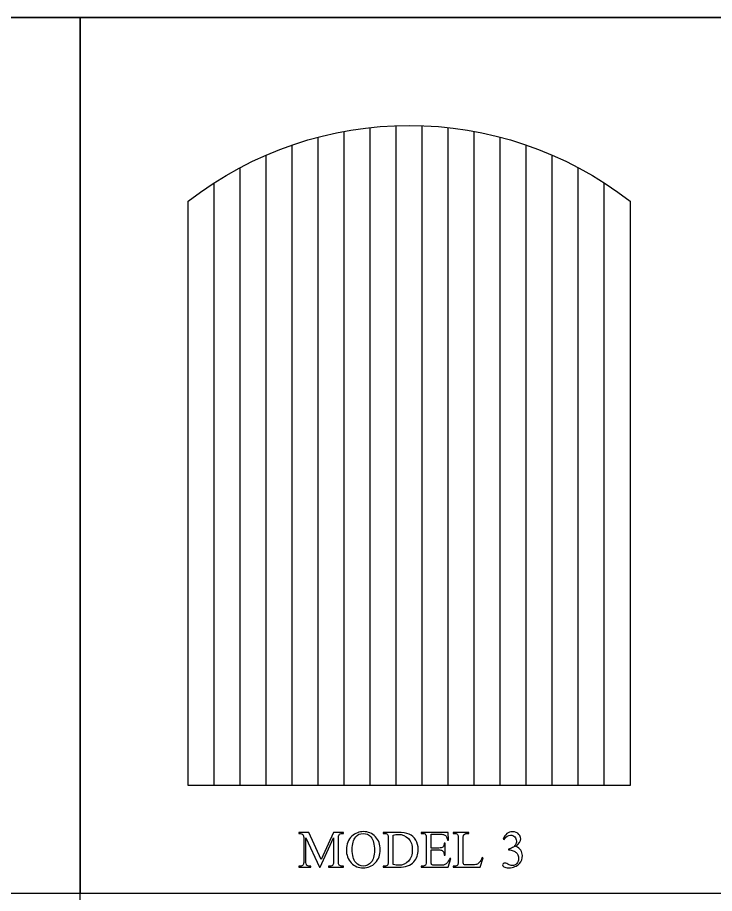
# Model space of a CAD drawing. Header units: millimetres. Extents: x 2553 to 3943, y 1218 to 3318.
# Drawn here: x 3215.3 to 3583.4, y 2605.7 to 3068.2 of the extents above; entities that cross this region are included whole.
import ezdxf

# ---------------------------------------------------------------- set-up
doc = ezdxf.new("R2010")
doc.units = ezdxf.units.MM
doc.layers.add('Katman 1', color=7, linetype='Continuous')

msp = doc.modelspace()

# ---------------------------------------------------------------- linework, layer by layer
for p, q in [((3943.43, 3068.25), (2553.43, 3068.25)), ((3248.43, 1218.25), (3248.43, 3068.25)), ((3943.43, 2605.75), (2553.43, 2605.75))]:
    msp.add_line(p, q)
at = {"color": 6}
for p, q in [((3415.31, 2662.75), (3415.31, 3011.12)), ((3429.05, 2662.75), (3429.05, 3011.12)), ((3387.84, 2662.75), (3387.84, 3008.12)), ((3401.58, 2662.75), (3401.58, 3010.13)), ((3442.78, 2662.75), (3442.78, 3010.13)), ((3456.52, 2662.75), (3456.52, 3008.12)), ((3374.11, 2662.75), (3374.11, 3005.08)), ((3470.25, 2662.75), (3470.25, 3005.08)), ((3360.37, 2662.75), (3360.37, 3000.93)), ((3483.99, 2662.75), (3483.99, 3000.93)), ((3346.63, 2662.75), (3346.63, 2995.62)), ((3497.72, 2662.75), (3497.72, 2995.62)), ((3332.9, 2662.75), (3332.9, 2989.01)), ((3511.46, 2662.75), (3511.46, 2989.01)), ((3319.16, 2662.75), (3319.16, 2980.97)), ((3525.19, 2662.75), (3525.19, 2980.97))]:
    msp.add_line(p, q, dxfattribs=at)
for points in [[(2900.93, 3068.25), (3248.43, 3068.25), (3248.43, 2605.75), (2900.93, 2605.75)], [(3248.43, 3068.25), (3595.93, 3068.25), (3595.93, 2605.75), (3248.43, 2605.75)]]:
    msp.add_lwpolyline(points, close=True)
msp.add_lwpolyline([(3538.93, 2971.25), (3538.93, 2662.75), (3305.43, 2662.75), (3305.43, 2971.25, -0.342612)], format="xyb", close=True, dxfattribs=at)
at = {"layer": 'Katman 1', "color": 250}
for points, knots in [([(3374.71, 2619.65), (3374.71, 2619.65), (3367.63, 2635.08), (3367.63, 2635.08), (3367.63, 2635.08), (3367.63, 2622.83), (3367.63, 2622.83), (3367.63, 2621.7), (3367.75, 2620.99), (3368, 2620.71), (3368.34, 2620.33), (3368.87, 2620.14), (3369.6, 2620.14), (3369.6, 2620.14), (3370.26, 2620.14), (3370.26, 2620.14), (3370.26, 2620.14), (3370.26, 2619.65), (3370.26, 2619.65), (3370.26, 2619.65), (3363.81, 2619.65), (3363.81, 2619.65), (3363.81, 2619.65), (3363.81, 2620.14), (3363.81, 2620.14), (3363.81, 2620.14), (3364.47, 2620.14), (3364.47, 2620.14), (3365.25, 2620.14), (3365.81, 2620.38), (3366.14, 2620.85), (3366.34, 2621.14), (3366.44, 2621.8), (3366.44, 2622.83), (3366.44, 2622.83), (3366.44, 2634.81), (3366.44, 2634.81), (3366.44, 2635.62), (3366.35, 2636.21), (3366.17, 2636.57), (3366.04, 2636.83), (3365.8, 2637.05), (3365.46, 2637.23), (3365.12, 2637.41), (3364.57, 2637.49), (3363.81, 2637.49), (3363.81, 2637.49), (3363.81, 2637.99), (3363.81, 2637.99), (3363.81, 2637.99), (3369.07, 2637.99), (3369.07, 2637.99), (3369.07, 2637.99), (3375.68, 2623.65), (3375.68, 2623.65), (3375.68, 2623.65), (3382.24, 2637.99), (3382.24, 2637.99), (3382.24, 2637.99), (3387.44, 2637.99), (3387.44, 2637.99), (3387.44, 2637.99), (3387.44, 2637.49), (3387.44, 2637.49), (3387.44, 2637.49), (3386.8, 2637.49), (3386.8, 2637.49), (3386, 2637.49), (3385.45, 2637.26), (3385.11, 2636.79), (3384.92, 2636.5), (3384.81, 2635.84), (3384.81, 2634.81), (3384.81, 2634.81), (3384.81, 2622.83), (3384.81, 2622.83), (3384.81, 2621.7), (3384.94, 2620.99), (3385.2, 2620.71), (3385.53, 2620.33), (3386.07, 2620.14), (3386.8, 2620.14), (3386.8, 2620.14), (3387.44, 2620.14), (3387.44, 2620.14), (3387.44, 2620.14), (3387.44, 2619.65), (3387.44, 2619.65), (3387.44, 2619.65), (3379.58, 2619.65), (3379.58, 2619.65), (3379.58, 2619.65), (3379.58, 2620.14), (3379.58, 2620.14), (3379.58, 2620.14), (3380.24, 2620.14), (3380.24, 2620.14), (3381.04, 2620.14), (3381.59, 2620.38), (3381.91, 2620.85), (3382.11, 2621.14), (3382.21, 2621.8), (3382.21, 2622.83), (3382.21, 2622.83), (3382.21, 2635.08), (3382.21, 2635.08), (3382.21, 2635.08), (3375.16, 2619.65), (3375.16, 2619.65), (3375.16, 2619.65), (3374.71, 2619.65), (3374.71, 2619.65)], [0, 0, 0, 0, 0.027027, 0.027027, 0.027027, 0.054054, 0.054054, 0.054054, 0.081081, 0.081081, 0.081081, 0.108108, 0.108108, 0.108108, 0.135135, 0.135135, 0.135135, 0.162162, 0.162162, 0.162162, 0.189189, 0.189189, 0.189189, 0.216216, 0.216216, 0.216216, 0.243243, 0.243243, 0.243243, 0.27027, 0.27027, 0.27027, 0.297297, 0.297297, 0.297297, 0.324324, 0.324324, 0.324324, 0.351351, 0.351351, 0.351351, 0.378378, 0.378378, 0.378378, 0.405405, 0.405405, 0.405405, 0.432432, 0.432432, 0.432432, 0.459459, 0.459459, 0.459459, 0.486486, 0.486486, 0.486486, 0.513514, 0.513514, 0.513514, 0.540541, 0.540541, 0.540541, 0.567568, 0.567568, 0.567568, 0.594595, 0.594595, 0.594595, 0.621622, 0.621622, 0.621622, 0.648649, 0.648649, 0.648649, 0.675676, 0.675676, 0.675676, 0.702703, 0.702703, 0.702703, 0.72973, 0.72973, 0.72973, 0.756757, 0.756757, 0.756757, 0.783784, 0.783784, 0.783784, 0.810811, 0.810811, 0.810811, 0.837838, 0.837838, 0.837838, 0.864865, 0.864865, 0.864865, 0.891892, 0.891892, 0.891892, 0.918919, 0.918919, 0.918919, 0.945946, 0.945946, 0.945946, 0.972973, 0.972973, 0.972973, 1, 1, 1, 1]), ([(3398.11, 2638.41), (3400.49, 2638.41), (3402.55, 2637.5), (3404.29, 2635.7), (3406.03, 2633.89), (3406.9, 2631.63), (3406.9, 2628.93), (3406.9, 2626.14), (3406.02, 2623.83), (3404.27, 2621.99), (3402.51, 2620.15), (3400.39, 2619.23), (3397.89, 2619.23), (3395.38, 2619.23), (3393.26, 2620.13), (3391.54, 2621.92), (3389.83, 2623.72), (3388.97, 2626.04), (3388.97, 2628.89), (3388.97, 2631.8), (3389.96, 2634.17), (3391.94, 2636.01), (3393.66, 2637.61), (3395.72, 2638.41), (3398.11, 2638.41)], [0, 0, 0, 0, 0.125, 0.125, 0.125, 0.25, 0.25, 0.25, 0.375, 0.375, 0.375, 0.5, 0.5, 0.5, 0.625, 0.625, 0.625, 0.75, 0.75, 0.75, 0.875, 0.875, 0.875, 1, 1, 1, 1]), ([(3397.85, 2637.44), (3396.22, 2637.44), (3394.9, 2636.83), (3393.92, 2635.61), (3392.69, 2634.1), (3392.07, 2631.88), (3392.07, 2628.95), (3392.07, 2625.96), (3392.71, 2623.65), (3393.98, 2622.04), (3394.96, 2620.81), (3396.26, 2620.2), (3397.87, 2620.2), (3399.59, 2620.2), (3401, 2620.87), (3402.12, 2622.21), (3403.24, 2623.56), (3403.8, 2625.68), (3403.8, 2628.57), (3403.8, 2631.71), (3403.18, 2634.06), (3401.95, 2635.6), (3400.96, 2636.83), (3399.6, 2637.44), (3397.85, 2637.44)], [0, 0, 0, 0, 0.125, 0.125, 0.125, 0.25, 0.25, 0.25, 0.375, 0.375, 0.375, 0.5, 0.5, 0.5, 0.625, 0.625, 0.625, 0.75, 0.75, 0.75, 0.875, 0.875, 0.875, 1, 1, 1, 1]), ([(3408.45, 2619.65), (3408.45, 2619.65), (3408.45, 2620.14), (3408.45, 2620.14), (3408.45, 2620.14), (3409.14, 2620.14), (3409.14, 2620.14), (3409.92, 2620.14), (3410.47, 2620.39), (3410.79, 2620.89), (3410.99, 2621.18), (3411.08, 2621.85), (3411.08, 2622.88), (3411.08, 2622.88), (3411.08, 2634.75), (3411.08, 2634.75), (3411.08, 2635.9), (3410.96, 2636.61), (3410.7, 2636.9), (3410.35, 2637.3), (3409.83, 2637.49), (3409.14, 2637.49), (3409.14, 2637.49), (3408.45, 2637.49), (3408.45, 2637.49), (3408.45, 2637.49), (3408.45, 2637.99), (3408.45, 2637.99), (3408.45, 2637.99), (3415.91, 2637.99), (3415.91, 2637.99), (3418.65, 2637.99), (3420.74, 2637.68), (3422.16, 2637.06), (3423.59, 2636.44), (3424.74, 2635.4), (3425.61, 2633.95), (3426.48, 2632.49), (3426.91, 2630.82), (3426.91, 2628.92), (3426.91, 2626.36), (3426.14, 2624.23), (3424.59, 2622.51), (3422.85, 2620.6), (3420.2, 2619.65), (3416.64, 2619.65), (3416.64, 2619.65), (3408.45, 2619.65), (3408.45, 2619.65)], [0, 0, 0, 0, 0.0625, 0.0625, 0.0625, 0.125, 0.125, 0.125, 0.1875, 0.1875, 0.1875, 0.25, 0.25, 0.25, 0.3125, 0.3125, 0.3125, 0.375, 0.375, 0.375, 0.4375, 0.4375, 0.4375, 0.5, 0.5, 0.5, 0.5625, 0.5625, 0.5625, 0.625, 0.625, 0.625, 0.6875, 0.6875, 0.6875, 0.75, 0.75, 0.75, 0.8125, 0.8125, 0.8125, 0.875, 0.875, 0.875, 0.9375, 0.9375, 0.9375, 1, 1, 1, 1]), ([(3413.68, 2620.99), (3414.83, 2620.74), (3415.78, 2620.61), (3416.56, 2620.61), (3418.64, 2620.61), (3420.37, 2621.35), (3421.75, 2622.82), (3423.12, 2624.29), (3423.81, 2626.28), (3423.81, 2628.79), (3423.81, 2631.32), (3423.12, 2633.32), (3421.75, 2634.78), (3420.37, 2636.24), (3418.61, 2636.97), (3416.45, 2636.97), (3415.64, 2636.97), (3414.72, 2636.84), (3413.68, 2636.58), (3413.68, 2636.58), (3413.68, 2620.99), (3413.68, 2620.99)], [0, 0, 0, 0, 0.142857, 0.142857, 0.142857, 0.285714, 0.285714, 0.285714, 0.428571, 0.428571, 0.428571, 0.571429, 0.571429, 0.571429, 0.714286, 0.714286, 0.714286, 0.857143, 0.857143, 0.857143, 1, 1, 1, 1]), ([(3433.75, 2637), (3433.75, 2637), (3433.75, 2629.75), (3433.75, 2629.75), (3433.75, 2629.75), (3437.79, 2629.75), (3437.79, 2629.75), (3438.84, 2629.75), (3439.53, 2629.9), (3439.88, 2630.22), (3440.35, 2630.63), (3440.61, 2631.36), (3440.67, 2632.4), (3440.67, 2632.4), (3441.17, 2632.4), (3441.17, 2632.4), (3441.17, 2632.4), (3441.17, 2626.01), (3441.17, 2626.01), (3441.17, 2626.01), (3440.67, 2626.01), (3440.67, 2626.01), (3440.54, 2626.9), (3440.41, 2627.48), (3440.29, 2627.73), (3440.13, 2628.05), (3439.86, 2628.3), (3439.49, 2628.48), (3439.12, 2628.66), (3438.56, 2628.75), (3437.79, 2628.75), (3437.79, 2628.75), (3433.75, 2628.75), (3433.75, 2628.75), (3433.75, 2628.75), (3433.75, 2622.7), (3433.75, 2622.7), (3433.75, 2621.89), (3433.79, 2621.39), (3433.86, 2621.22), (3433.93, 2621.04), (3434.05, 2620.9), (3434.23, 2620.8), (3434.41, 2620.69), (3434.76, 2620.64), (3435.26, 2620.64), (3435.26, 2620.64), (3438.37, 2620.64), (3438.37, 2620.64), (3439.4, 2620.64), (3440.15, 2620.72), (3440.62, 2620.86), (3441.09, 2621), (3441.54, 2621.29), (3441.97, 2621.71), (3442.53, 2622.27), (3443.1, 2623.11), (3443.68, 2624.24), (3443.68, 2624.24), (3444.24, 2624.24), (3444.24, 2624.24), (3444.24, 2624.24), (3442.66, 2619.65), (3442.66, 2619.65), (3442.66, 2619.65), (3428.52, 2619.65), (3428.52, 2619.65), (3428.52, 2619.65), (3428.52, 2620.14), (3428.52, 2620.14), (3428.52, 2620.14), (3429.17, 2620.14), (3429.17, 2620.14), (3429.6, 2620.14), (3430.01, 2620.25), (3430.4, 2620.46), (3430.69, 2620.6), (3430.89, 2620.82), (3430.99, 2621.11), (3431.1, 2621.4), (3431.15, 2621.99), (3431.15, 2622.88), (3431.15, 2622.88), (3431.15, 2634.81), (3431.15, 2634.81), (3431.15, 2635.97), (3431.03, 2636.69), (3430.8, 2636.95), (3430.47, 2637.31), (3429.93, 2637.49), (3429.17, 2637.49), (3429.17, 2637.49), (3428.52, 2637.49), (3428.52, 2637.49), (3428.52, 2637.49), (3428.52, 2637.99), (3428.52, 2637.99), (3428.52, 2637.99), (3442.66, 2637.99), (3442.66, 2637.99), (3442.66, 2637.99), (3442.85, 2633.95), (3442.85, 2633.95), (3442.85, 2633.95), (3442.33, 2633.95), (3442.33, 2633.95), (3442.14, 2634.93), (3441.93, 2635.59), (3441.7, 2635.96), (3441.47, 2636.32), (3441.13, 2636.6), (3440.68, 2636.79), (3440.32, 2636.93), (3439.69, 2637), (3438.78, 2637), (3438.78, 2637), (3433.75, 2637), (3433.75, 2637)], [0, 0, 0, 0, 0.025641, 0.025641, 0.025641, 0.051282, 0.051282, 0.051282, 0.076923, 0.076923, 0.076923, 0.102564, 0.102564, 0.102564, 0.128205, 0.128205, 0.128205, 0.153846, 0.153846, 0.153846, 0.179487, 0.179487, 0.179487, 0.205128, 0.205128, 0.205128, 0.230769, 0.230769, 0.230769, 0.25641, 0.25641, 0.25641, 0.282051, 0.282051, 0.282051, 0.307692, 0.307692, 0.307692, 0.333333, 0.333333, 0.333333, 0.358974, 0.358974, 0.358974, 0.384615, 0.384615, 0.384615, 0.410256, 0.410256, 0.410256, 0.435897, 0.435897, 0.435897, 0.461538, 0.461538, 0.461538, 0.487179, 0.487179, 0.487179, 0.512821, 0.512821, 0.512821, 0.538462, 0.538462, 0.538462, 0.564103, 0.564103, 0.564103, 0.589744, 0.589744, 0.589744, 0.615385, 0.615385, 0.615385, 0.641026, 0.641026, 0.641026, 0.666667, 0.666667, 0.666667, 0.692308, 0.692308, 0.692308, 0.717949, 0.717949, 0.717949, 0.74359, 0.74359, 0.74359, 0.769231, 0.769231, 0.769231, 0.794872, 0.794872, 0.794872, 0.820513, 0.820513, 0.820513, 0.846154, 0.846154, 0.846154, 0.871795, 0.871795, 0.871795, 0.897436, 0.897436, 0.897436, 0.923077, 0.923077, 0.923077, 0.948718, 0.948718, 0.948718, 0.974359, 0.974359, 0.974359, 1, 1, 1, 1]), ([(3460.75, 2624.71), (3460.75, 2624.71), (3461.19, 2624.61), (3461.19, 2624.61), (3461.19, 2624.61), (3459.62, 2619.65), (3459.62, 2619.65), (3459.62, 2619.65), (3445.42, 2619.65), (3445.42, 2619.65), (3445.42, 2619.65), (3445.42, 2620.14), (3445.42, 2620.14), (3445.42, 2620.14), (3446.11, 2620.14), (3446.11, 2620.14), (3446.88, 2620.14), (3447.44, 2620.39), (3447.77, 2620.9), (3447.96, 2621.18), (3448.05, 2621.85), (3448.05, 2622.88), (3448.05, 2622.88), (3448.05, 2634.75), (3448.05, 2634.75), (3448.05, 2635.9), (3447.93, 2636.61), (3447.67, 2636.9), (3447.32, 2637.3), (3446.8, 2637.49), (3446.11, 2637.49), (3446.11, 2637.49), (3445.42, 2637.49), (3445.42, 2637.49), (3445.42, 2637.49), (3445.42, 2637.99), (3445.42, 2637.99), (3445.42, 2637.99), (3453.72, 2637.99), (3453.72, 2637.99), (3453.72, 2637.99), (3453.72, 2637.49), (3453.72, 2637.49), (3452.75, 2637.5), (3452.07, 2637.42), (3451.67, 2637.23), (3451.28, 2637.04), (3451.01, 2636.8), (3450.87, 2636.52), (3450.73, 2636.24), (3450.65, 2635.55), (3450.65, 2634.48), (3450.65, 2634.48), (3450.65, 2622.91), (3450.65, 2622.91), (3450.65, 2622.16), (3450.73, 2621.65), (3450.87, 2621.37), (3450.98, 2621.17), (3451.15, 2621.03), (3451.37, 2620.94), (3451.59, 2620.85), (3452.3, 2620.81), (3453.48, 2620.81), (3453.48, 2620.81), (3454.82, 2620.81), (3454.82, 2620.81), (3456.23, 2620.81), (3457.22, 2620.91), (3457.79, 2621.12), (3458.35, 2621.32), (3458.88, 2621.69), (3459.35, 2622.22), (3459.81, 2622.74), (3460.28, 2623.58), (3460.75, 2624.71)], [0, 0, 0, 0, 0.04, 0.04, 0.04, 0.08, 0.08, 0.08, 0.12, 0.12, 0.12, 0.16, 0.16, 0.16, 0.2, 0.2, 0.2, 0.24, 0.24, 0.24, 0.28, 0.28, 0.28, 0.32, 0.32, 0.32, 0.36, 0.36, 0.36, 0.4, 0.4, 0.4, 0.44, 0.44, 0.44, 0.48, 0.48, 0.48, 0.52, 0.52, 0.52, 0.56, 0.56, 0.56, 0.6, 0.6, 0.6, 0.64, 0.64, 0.64, 0.68, 0.68, 0.68, 0.72, 0.72, 0.72, 0.76, 0.76, 0.76, 0.8, 0.8, 0.8, 0.84, 0.84, 0.84, 0.88, 0.88, 0.88, 0.92, 0.92, 0.92, 0.96, 0.96, 0.96, 1, 1, 1, 1]), ([(3471.79, 2634.48), (3472.32, 2635.71), (3472.98, 2636.67), (3473.78, 2637.34), (3474.57, 2638.01), (3475.57, 2638.35), (3476.76, 2638.35), (3478.23, 2638.35), (3479.36, 2637.88), (3480.14, 2636.92), (3480.74, 2636.21), (3481.04, 2635.45), (3481.04, 2634.64), (3481.04, 2633.31), (3480.2, 2631.93), (3478.52, 2630.51), (3479.65, 2630.06), (3480.5, 2629.44), (3481.08, 2628.62), (3481.66, 2627.8), (3481.95, 2626.84), (3481.95, 2625.73), (3481.95, 2624.14), (3481.44, 2622.77), (3480.43, 2621.61), (3479.12, 2620.1), (3477.21, 2619.34), (3474.71, 2619.34), (3473.47, 2619.34), (3472.63, 2619.49), (3472.19, 2619.8), (3471.74, 2620.11), (3471.52, 2620.44), (3471.52, 2620.79), (3471.52, 2621.05), (3471.62, 2621.28), (3471.84, 2621.48), (3472.05, 2621.67), (3472.3, 2621.78), (3472.6, 2621.78), (3472.83, 2621.78), (3473.06, 2621.74), (3473.29, 2621.67), (3473.45, 2621.62), (3473.79, 2621.45), (3474.33, 2621.17), (3474.87, 2620.88), (3475.25, 2620.71), (3475.46, 2620.66), (3475.79, 2620.55), (3476.15, 2620.5), (3476.53, 2620.5), (3477.45, 2620.5), (3478.25, 2620.86), (3478.93, 2621.57), (3479.62, 2622.28), (3479.96, 2623.13), (3479.96, 2624.1), (3479.96, 2624.81), (3479.8, 2625.51), (3479.48, 2626.18), (3479.25, 2626.69), (3478.99, 2627.07), (3478.71, 2627.33), (3478.32, 2627.69), (3477.79, 2628.02), (3477.11, 2628.31), (3476.43, 2628.6), (3475.74, 2628.75), (3475.04, 2628.75), (3475.04, 2628.75), (3474.6, 2628.75), (3474.6, 2628.75), (3474.6, 2628.75), (3474.6, 2629.17), (3474.6, 2629.17), (3475.32, 2629.26), (3476.03, 2629.51), (3476.75, 2629.94), (3477.46, 2630.36), (3477.98, 2630.87), (3478.31, 2631.46), (3478.63, 2632.06), (3478.79, 2632.71), (3478.79, 2633.42), (3478.79, 2634.35), (3478.5, 2635.1), (3477.92, 2635.67), (3477.34, 2636.24), (3476.61, 2636.53), (3475.75, 2636.53), (3474.35, 2636.53), (3473.18, 2635.77), (3472.24, 2634.26), (3472.24, 2634.26), (3471.79, 2634.48), (3471.79, 2634.48)], [0, 0, 0, 0, 0.03125, 0.03125, 0.03125, 0.0625, 0.0625, 0.0625, 0.09375, 0.09375, 0.09375, 0.125, 0.125, 0.125, 0.15625, 0.15625, 0.15625, 0.1875, 0.1875, 0.1875, 0.21875, 0.21875, 0.21875, 0.25, 0.25, 0.25, 0.28125, 0.28125, 0.28125, 0.3125, 0.3125, 0.3125, 0.34375, 0.34375, 0.34375, 0.375, 0.375, 0.375, 0.40625, 0.40625, 0.40625, 0.4375, 0.4375, 0.4375, 0.46875, 0.46875, 0.46875, 0.5, 0.5, 0.5, 0.53125, 0.53125, 0.53125, 0.5625, 0.5625, 0.5625, 0.59375, 0.59375, 0.59375, 0.625, 0.625, 0.625, 0.65625, 0.65625, 0.65625, 0.6875, 0.6875, 0.6875, 0.71875, 0.71875, 0.71875, 0.75, 0.75, 0.75, 0.78125, 0.78125, 0.78125, 0.8125, 0.8125, 0.8125, 0.84375, 0.84375, 0.84375, 0.875, 0.875, 0.875, 0.90625, 0.90625, 0.90625, 0.9375, 0.9375, 0.9375, 0.96875, 0.96875, 0.96875, 1, 1, 1, 1])]:
    msp.add_open_spline(points, degree=3, knots=knots, dxfattribs=at)

doc.saveas('drawing.dxf')
